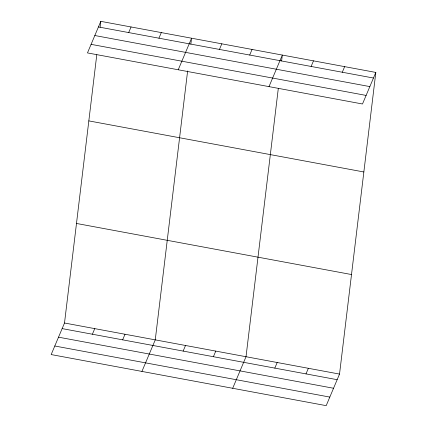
<?xml version="1.0" encoding="UTF-8"?>
<svg xmlns="http://www.w3.org/2000/svg" width="427" height="427" viewBox="0 0 427 427"><rect width="100%" height="100%" fill="white"/><g stroke="black" fill="none" stroke-linecap="round" stroke-linejoin="round"><path stroke-width="0.64" d="M375.829 72.43L362.491 103.991L87.471 52.916L100.804 21.35L375.829 72.43L339.529 374.084L326.196 405.65L51.171 354.57L64.509 323.009L96.785 54.752M100.099 27.243L100.804 21.35M187.624 70.951L155.263 339.86L141.929 371.426M190.853 44.098L191.563 38.206L178.23 69.772M278.303 88.464L246.021 356.716L232.688 388.282M281.612 60.954L282.322 55.062L268.989 86.628M128.692 32.569L131.057 26.97M158.945 38.19L161.31 32.585M92.392 334.229L94.757 328.625M219.451 49.425L221.816 43.826M122.645 339.849L125.01 334.245M249.699 55.046L252.069 49.441M183.151 351.085L185.515 345.48M311.123 66.452L313.487 60.847M213.399 356.705L215.768 351.101M342.294 72.243L344.658 66.639M274.823 368.111L277.187 362.507M305.994 373.897L308.358 368.298M98.44 26.954L373.46 78.029M94.821 35.521L369.841 86.596M91.09 44.349L366.11 95.424M88.827 120.894L363.847 171.974M76.486 223.46L351.506 274.54M64.509 323.009L339.529 374.084M62.139 328.609L337.159 379.688M58.52 337.175L333.54 388.255M54.789 346.003L329.815 397.083"/></g></svg>
